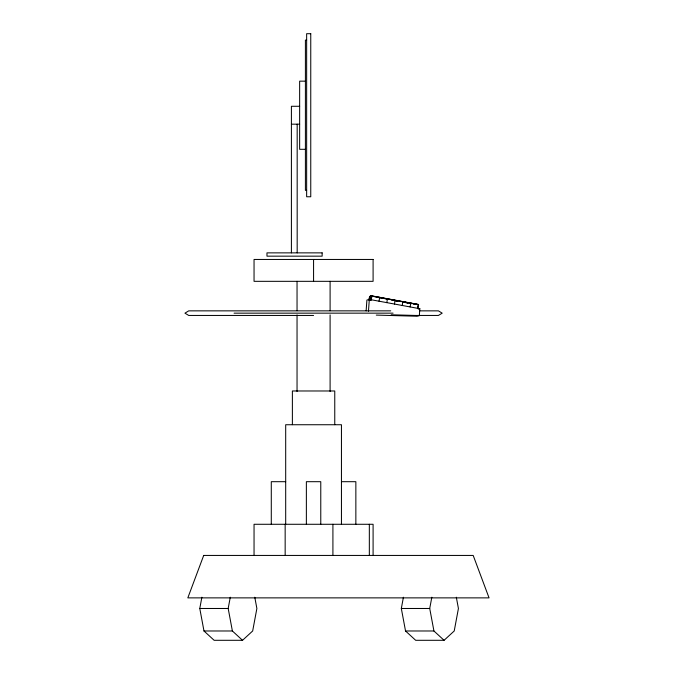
<?xml version="1.0" encoding="UTF-8"?>
<svg xmlns="http://www.w3.org/2000/svg" width="674" height="674" viewBox="0 0 674 674"><rect width="100%" height="100%" fill="white"/><g stroke="black" fill="none" stroke-linecap="round" stroke-linejoin="round"><path stroke-width="1.01" d="M366.134 310.857L366.909 300.023L369.318 299.408L419.835 308.717L419.338 315.617L416.936 316.224L376.277 315.095M368.467 311.236L369.318 299.408M368.872 300.377L369.588 296.484L371.947 295.886L418.588 304.479L417.535 308.448L417.897 306.51M369.15 299.374L369.782 296.442M369.335 299.332L369.874 296.417M369.428 299.307L370.06 296.366M369.622 299.256L370.161 296.341M369.714 299.231L370.346 296.299M369.9 299.189L370.439 296.274M370.093 299.138L370.633 296.223M370.818 296.172L370.102 300.065L371.256 299.77M370.195 300.04L370.911 296.156M370.287 300.014L371.104 296.105M370.481 299.964L371.29 296.054L386.977 298.885M370.666 299.922L371.382 296.029M370.759 299.896L371.576 295.987L409.556 302.938M370.953 299.846L371.669 295.962M371.045 299.82L371.762 295.937M371.231 299.778L371.947 295.886M379.007 301.211L379.723 297.318L378.729 297.571M386.775 302.643L387.491 298.751L386.834 298.919M394.551 304.075L394.939 300.267M402.327 305.507L402.707 301.699M410.095 306.94L410.811 303.047L410.154 303.216M417.678 308.414L418.394 304.53L410.483 303.132M254.78 597.223L256.878 608.479L252.674 630.982L242.53 640.3L214.13 640.3L203.978 630.982L199.782 608.479L201.88 597.223M242.53 640.3L232.387 630.982L228.183 608.479L230.281 597.223M456.323 597.223L458.421 608.479L454.225 630.982L444.073 640.3L415.673 640.3L405.529 630.982L401.325 608.479L403.423 597.223M444.073 640.3L433.93 630.982L429.726 608.479L431.832 597.223M417.594 304.732L418.588 304.479M418.251 309.122L419.835 308.717M306.645 40.103L305.406 40.103L305.406 190.363L306.645 190.363M305.406 81.158L299.644 81.158L299.644 149.308L305.406 149.308M299.644 106.281L291.404 106.281L291.404 252.868M291.404 124.176L299.644 124.176M390.726 310.857L188.728 310.857L184.946 313.157L188.728 315.449L313.57 315.449M419.759 310.857L438.412 310.857L442.195 313.157L438.412 315.449L390.726 315.449M234.072 313.157L393.068 313.157M285.692 481.691L271.285 481.691L271.285 524.279M341.448 481.691L355.855 481.691L355.855 524.279M199.782 608.479L228.183 608.479M401.325 608.479L429.726 608.479M203.978 630.982L232.387 630.982M405.529 630.982L433.93 630.982M391.19 314.834L419.338 315.617M387.71 299.121L394.796 300.301M395.528 300.545L397.66 300.857M399.421 301.261L401.552 301.573M402.285 301.809L409.371 302.988M410.289 303.182L418.065 304.614M376.741 297.226L378.872 297.537M380.583 297.95L382.807 298.237M384.559 298.649L386.691 298.953M387.432 299.197L389.564 299.509M391.501 299.863L393.447 300.225M395.149 300.638L397.382 300.924M399.134 301.329L401.266 301.64M403.162 302.011L408.023 302.904M409.817 303.3L411.763 303.662M413.71 304.016L415.647 304.37M376.648 297.251L378.594 297.605M395.057 300.663L397.003 301.017M405.697 302.643L407.736 302.98M373.093 555.435L373.093 524.279L254.047 524.279L254.047 555.435M369.335 524.279L369.335 555.435M341.448 524.279L341.448 424.738L285.692 424.738L285.692 524.279M334.759 424.662L334.759 390.979L292.381 390.979L292.381 424.662M332.914 524.279L332.914 555.435M330.1 281.328L330.1 310.706M330.1 314.901L330.1 391.484M320.773 524.279L320.773 481.691L306.367 481.691L306.367 524.279M313.57 259.456L313.57 281.328M297.175 124.176L297.175 252.868M297.04 281.328L297.04 310.706M297.04 314.901L297.04 391.484M285.161 524.279L285.161 555.435M203.7 555.435L187.827 597.872L489.054 597.872L473.19 555.435L203.7 555.435M310.756 33.7L306.645 33.7L306.645 196.766L310.756 196.766L310.756 33.7M322.147 252.868L266.971 252.868L266.971 256.162L322.147 256.162L322.147 252.868M373.093 259.456L254.047 259.456L254.047 281.328L373.093 281.328L373.093 259.456"/></g></svg>
